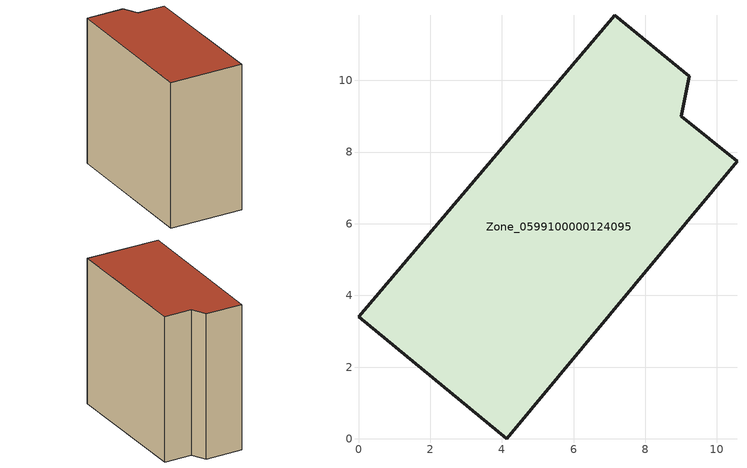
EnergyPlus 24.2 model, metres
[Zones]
Zone_0599100000124095
 floor ground (C_G): 0,3.4 7.15,11.82 9.23,10.11 9.01,9 10.56,7.74 4.14,0 z0
 wall outside (C_F): 4.14,0 10.56,7.74 9.01,9 9.23,10.11 7.15,11.82 0,3.4 4.14,0 z0:10.55
 roof outside (C_R): 7.15,11.82 0,3.4 4.14,0 10.56,7.74 9.01,9 9.23,10.11 z10.55
[BUILDING]
Pand.0599100000124095: North Axis=0; Terrain=City; Loads Convergence Tolerance Value=0.04; Temperature Convergence Tolerance Value=0.4; Solar Distribution=FullExterior; Maximum Number of Warmup Days=25; Minimum Number of Warmup Days=1
[Site:Location]
Rotterdam.The.Hague.AP_ZH_NLD Design_Conditions: Latitude=51.96; Longitude=4.45; Time Zone=1; Elevation=-4.5
[SITE:GROUNDTEMPERATURE:BUILDINGSURFACE]
18, 18, 18, 18, 18, 18, 18, 18, 18, 18, 18, 18
[MATERIAL] Thermal Absorptance=0.9; Solar Absorptance=0.7; Visible Absorptance=0.7
Name | Roughness | Thickness | Conductivity | Density | Specific Heat
G.TI.1946 | MediumSmooth | 0.15 | 1 | 540 | 1210
F.TI.1946 | Rough | 0.3 | 0.857143 | 1920 | 840
R.TI.1946 | MediumRough | 0.2 | 0.1 | 1500 | 1000
[CONSTRUCTION]
C_G: G.TI.1946
C_F: F.TI.1946
C_R: R.TI.1946
[ZONE]
Zone_0599100000124095: Type=1; Multiplier=1; Ceiling Height=Autocalculate; Volume=Autocalculate; Floor Area=autocalculate; Part of Total Floor Area=Yes
[ZONEINFILTRATION:DESIGNFLOWRATE]
Infil_Zone_0599100000124095: Zone or ZoneList or Space or SpaceList=Zone_0599100000124095; Schedule=AlwaysOn; Design Flow Rate Calculation Method=Flow/Area; Flow Rate per Floor Area=0.003; Constant Term Coefficient=1; Temperature Term Coefficient=0; Velocity Term Coefficient=0; Velocity Squared Term Coefficient=0
[HVACTEMPLATE:ZONE:IDEALLOADSAIRSYSTEM]
Zone_0599100000124095: Maximum Heating Supply Air Temperature=50; Minimum Cooling Supply Air Temperature=13; Maximum Heating Supply Air Humidity Ratio=0.0156; Minimum Cooling Supply Air Humidity Ratio=0.0077; Heating Limit=NoLimit; Cooling Limit=NoLimit; Dehumidification Control Type=ConstantSensibleHeatRatio; Cooling Sensible Heat Ratio=0.7; Dehumidification Setpoint=60; Humidification Control Type=None; Humidification Setpoint=30; Outdoor Air Method=None; Outdoor Air Flow Rate per Person=0.00944; Outdoor Air Flow Rate per Zone Floor Area=0; Outdoor Air Flow Rate per Zone=0; Demand Controlled Ventilation Type=None; Outdoor Air Economizer Type=NoEconomizer; Heat Recovery Type=None; Sensible Heat Recovery Effectiveness=0.7; Latent Heat Recovery Effectiveness=0.65
[ZONECONTROL:THERMOSTAT]
ThermostatControl_Zone_0599100000124095: Zone or ZoneList=Zone_0599100000124095; Control Type Schedule=DualSetpointControlType; Control 1=Thermostat_Zone_0599100000124095; Temperature Difference Between Cutout And Setpoint=0
[THERMOSTATSETPOINT:DUALSETPOINT]
Thermostat_Zone_0599100000124095: Heating Setpoint Temperature Schedule=HeatingSetpoint_Zone_0599100000124095; Cooling Setpoint Temperature Schedule=CoolingSetpoint_Zone_0599100000124095
[SCHEDULE:COMPACT]
HeatingSetpoint_Zone_0599100000124095: Through: 12/31, For: AllDays, Until: 24:00, 21
CoolingSetpoint_Zone_0599100000124095: Through: 12/31, For: AllDays, Until: 24:00, 24
DualSetpointControlType: Through: 12/31, For: AllDays, Until: 24:00, 4
AlwaysOn: Through: 12/31, For: AllDays, Until: 24:00, 1
